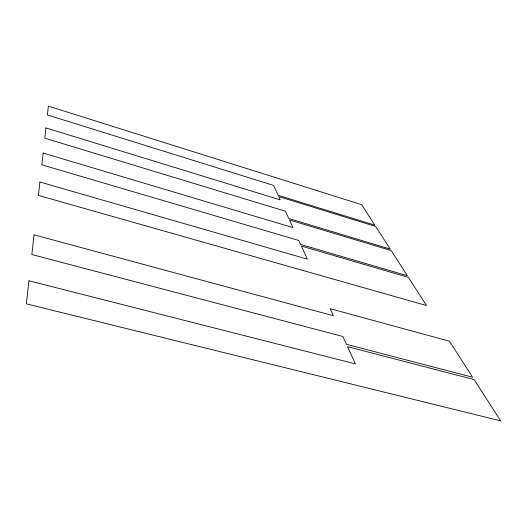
<?xml version="1.0" encoding="UTF-8"?>
<svg xmlns="http://www.w3.org/2000/svg" width="527" height="527" viewBox="0 0 527 527"><rect width="100%" height="100%" fill="white"/><g stroke="black" fill="none" stroke-linecap="round" stroke-linejoin="round"><path stroke-width="0.79" d="M28.919 280.786L26.35 303.862L500.65 420.875L474.129 379.611L347.517 346.667L355.422 363.907L28.919 280.786M34.038 234.831L31.844 254.534L342.86 336.496L346.437 344.309L472.6 377.24L449.439 341.206L330.1 308.677L333.334 315.726L34.038 234.831M39.92 182.006L38.431 195.392L426.514 305.541L408.412 277.373L301.398 246.063L307.399 259.152L39.92 182.006M43.148 153.047L41.837 164.819L298.829 240.464L300.66 244.462L407.351 275.733L391.179 250.562L289.428 219.957L292.92 227.578L43.148 153.047M45.948 127.929L44.802 138.173L285.417 211.208L288.776 218.527L390.23 249.093L375.685 226.465L278.717 196.591L280.219 199.865L45.948 127.929M48.372 106.125L47.39 114.939L273.592 185.405L278.131 195.306L374.835 225.141L361.693 204.693L48.372 106.125"/></g></svg>
